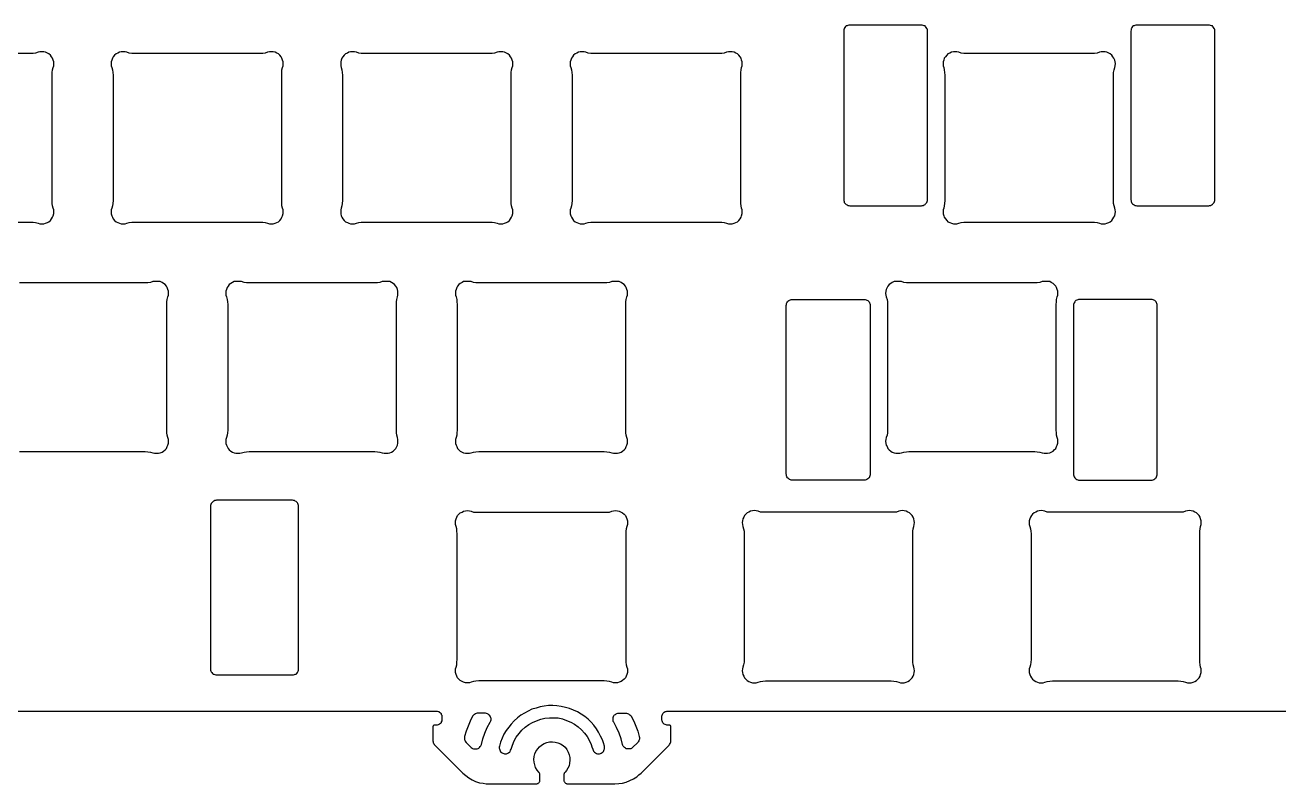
# Model space of a CAD drawing. Extents: x -525 to -176, y -2993 to -2861.
# Drawn here: x -343.2 to -239.1, y -2992.7 to -2929.7 of the extents above; entities that cross this region are included whole.
import ezdxf

# ---------------------------------------------------------------- set-up
doc = ezdxf.new("R2010")
doc.units = 0
doc.layers.get('0').update_dxf_attribs({"linetype": 'CONTINUOUS'})

msp = doc.modelspace()

# ---------------------------------------------------------------- linework, layer by layer
for points in [[(-268.270935, -2930.202148), (-268.270935, -2930.102051), (-268.296082, -2930.026855), (-268.296082, -2930.026855), (-268.320984, -2929.977051), (-268.371033, -2929.901855), (-268.371033, -2929.901855), (-268.421082, -2929.827148), (-268.47113, -2929.776855), (-268.47113, -2929.776855), (-268.546082, -2929.751953), (-268.621033, -2929.727051), (-268.621033, -2929.727051), (-268.695984, -2929.702148), (-268.770935, -2929.702148), (-274.72113, -2929.702148), (-274.72113, -2929.702148), (-274.796082, -2929.702148), (-274.871033, -2929.727051), (-274.871033, -2929.727051), (-274.945984, -2929.751953), (-275.020935, -2929.776855), (-275.020935, -2929.776855), (-275.070984, -2929.827148), (-275.121033, -2929.901855), (-275.121033, -2929.901855), (-275.171082, -2929.977051), (-275.195984, -2930.026855), (-275.195984, -2930.026855), (-275.22113, -2930.102051), (-275.22113, -2930.202148), (-275.22113, -2944.202148), (-275.22113, -2944.202148), (-275.22113, -2944.276855), (-275.195984, -2944.352051), (-275.195984, -2944.352051), (-275.171082, -2944.426758), (-275.121033, -2944.477051), (-275.121033, -2944.477051), (-275.070984, -2944.551758), (-275.020935, -2944.602051), (-275.020935, -2944.602051), (-274.945984, -2944.626953), (-274.871033, -2944.676758), (-274.871033, -2944.676758), (-274.796082, -2944.676758), (-274.72113, -2944.702148), (-268.770935, -2944.702148), (-268.770935, -2944.702148), (-268.695984, -2944.676758), (-268.621033, -2944.676758), (-268.621033, -2944.676758), (-268.546082, -2944.626953), (-268.47113, -2944.602051), (-268.47113, -2944.602051), (-268.421082, -2944.551758), (-268.371033, -2944.477051), (-268.371033, -2944.477051), (-268.320984, -2944.426758), (-268.296082, -2944.352051), (-268.296082, -2944.352051), (-268.270935, -2944.276855), (-268.270935, -2944.202148), (-268.270935, -2930.202148)], [(-244.421082, -2930.202148), (-244.421082, -2930.102051), (-244.445984, -2930.026855), (-244.445984, -2930.026855), (-244.47113, -2929.977051), (-244.520935, -2929.901855), (-244.520935, -2929.901855), (-244.570984, -2929.827148), (-244.621033, -2929.776855), (-244.621033, -2929.776855), (-244.695984, -2929.751953), (-244.770935, -2929.727051), (-244.770935, -2929.727051), (-244.84613, -2929.702148), (-244.921082, -2929.702148), (-250.895935, -2929.702148), (-250.895935, -2929.702148), (-250.97113, -2929.702148), (-251.046082, -2929.727051), (-251.046082, -2929.727051), (-251.121033, -2929.751953), (-251.171082, -2929.776855), (-251.171082, -2929.776855), (-251.246033, -2929.827148), (-251.296082, -2929.901855), (-251.296082, -2929.901855), (-251.34613, -2929.977051), (-251.371033, -2930.026855), (-251.371033, -2930.026855), (-251.371033, -2930.102051), (-251.395935, -2930.202148), (-251.395935, -2944.202148), (-251.395935, -2944.202148), (-251.371033, -2944.276855), (-251.371033, -2944.352051), (-251.371033, -2944.352051), (-251.34613, -2944.426758), (-251.296082, -2944.477051), (-251.296082, -2944.477051), (-251.246033, -2944.551758), (-251.171082, -2944.602051), (-251.171082, -2944.602051), (-251.121033, -2944.626953), (-251.046082, -2944.676758), (-251.046082, -2944.676758), (-250.97113, -2944.676758), (-250.895935, -2944.702148), (-244.921082, -2944.702148), (-244.921082, -2944.702148), (-244.84613, -2944.676758), (-244.770935, -2944.676758), (-244.770935, -2944.676758), (-244.695984, -2944.626953), (-244.621033, -2944.602051), (-244.621033, -2944.602051), (-244.570984, -2944.551758), (-244.520935, -2944.477051), (-244.520935, -2944.477051), (-244.47113, -2944.426758), (-244.445984, -2944.352051), (-244.445984, -2944.352051), (-244.421082, -2944.276855), (-244.421082, -2944.202148), (-244.421082, -2930.202148)], [(-353.145935, -2946.051758), (-342.72113, -2946.051758), (-342.72113, -2946.051758), (-342.496033, -2946.077148), (-342.296082, -2946.102051), (-342.09613, -2946.151855), (-342.09613, -2946.151855), (-341.945984, -2946.202148), (-341.796082, -2946.202148), (-341.796082, -2946.202148), (-341.621033, -2946.202148), (-341.47113, -2946.151855), (-341.47113, -2946.151855), (-341.320984, -2946.102051), (-341.195984, -2946.026855), (-341.195984, -2946.026855), (-341.070984, -2945.926758), (-340.97113, -2945.801758), (-340.97113, -2945.801758), (-340.895935, -2945.651855), (-340.84613, -2945.526855), (-340.84613, -2945.526855), (-340.796082, -2945.352051), (-340.796082, -2945.202148), (-340.796082, -2945.202148), (-340.796082, -2945.051758), (-340.84613, -2944.901855), (-340.84613, -2944.901855), (-340.895935, -2944.702148), (-340.921082, -2944.501953), (-340.921082, -2944.276855), (-340.921082, -2933.852051), (-340.921082, -2933.626953), (-340.895935, -2933.426758), (-340.84613, -2933.227051), (-340.84613, -2933.227051), (-340.796082, -2933.077148), (-340.796082, -2932.901855), (-340.796082, -2932.901855), (-340.796082, -2932.751953), (-340.84613, -2932.602051), (-340.84613, -2932.602051), (-340.895935, -2932.452148), (-340.97113, -2932.327148), (-340.97113, -2932.327148), (-341.070984, -2932.202148), (-341.195984, -2932.102051), (-341.195984, -2932.102051), (-341.320984, -2932.026855), (-341.47113, -2931.952148), (-341.47113, -2931.952148), (-341.621033, -2931.926758), (-341.796082, -2931.926758), (-341.796082, -2931.926758), (-341.945984, -2931.926758), (-342.09613, -2931.952148), (-342.09613, -2931.952148), (-342.296082, -2932.026855), (-342.496033, -2932.051758), (-342.72113, -2932.051758), (-353.145935, -2932.051758)], [(-335.871033, -2944.276855), (-335.895935, -2944.501953), (-335.921082, -2944.702148), (-335.97113, -2944.901855), (-335.97113, -2944.901855), (-336.020935, -2945.051758), (-336.020935, -2945.202148), (-336.020935, -2945.202148), (-336.020935, -2945.376953), (-335.97113, -2945.526855), (-335.97113, -2945.526855), (-335.921082, -2945.651855), (-335.84613, -2945.801758), (-335.84613, -2945.801758), (-335.746033, -2945.926758), (-335.621033, -2946.026855), (-335.621033, -2946.026855), (-335.47113, -2946.102051), (-335.34613, -2946.151855), (-335.34613, -2946.151855), (-335.195984, -2946.202148), (-335.020935, -2946.202148), (-335.020935, -2946.202148), (-334.871033, -2946.202148), (-334.72113, -2946.151855), (-334.520935, -2946.102051), (-334.320984, -2946.077148), (-334.09613, -2946.051758), (-323.671082, -2946.051758), (-323.671082, -2946.051758), (-323.445984, -2946.077148), (-323.246033, -2946.102051), (-323.046082, -2946.151855), (-323.046082, -2946.151855), (-322.895935, -2946.202148), (-322.746033, -2946.202148), (-322.746033, -2946.202148), (-322.570984, -2946.202148), (-322.421082, -2946.151855), (-322.421082, -2946.151855), (-322.270935, -2946.102051), (-322.145935, -2946.026855), (-322.145935, -2946.026855), (-322.020935, -2945.926758), (-321.921082, -2945.801758), (-321.921082, -2945.801758), (-321.84613, -2945.651855), (-321.796082, -2945.526855), (-321.796082, -2945.526855), (-321.746033, -2945.352051), (-321.746033, -2945.202148), (-321.746033, -2945.202148), (-321.746033, -2945.051758), (-321.796082, -2944.901855), (-321.796082, -2944.901855), (-321.84613, -2944.702148), (-321.871033, -2944.501953), (-321.871033, -2944.276855), (-321.871033, -2933.852051), (-321.871033, -2933.626953), (-321.84613, -2933.426758), (-321.796082, -2933.227051), (-321.796082, -2933.227051), (-321.746033, -2933.077148), (-321.746033, -2932.901855), (-321.746033, -2932.901855), (-321.746033, -2932.751953), (-321.796082, -2932.602051), (-321.796082, -2932.602051), (-321.84613, -2932.452148), (-321.921082, -2932.327148), (-321.921082, -2932.327148), (-322.020935, -2932.202148), (-322.145935, -2932.102051), (-322.145935, -2932.102051), (-322.270935, -2932.026855), (-322.421082, -2931.952148), (-322.421082, -2931.952148), (-322.570984, -2931.926758), (-322.746033, -2931.926758), (-322.746033, -2931.926758), (-322.895935, -2931.926758), (-323.046082, -2931.952148), (-323.046082, -2931.952148), (-323.246033, -2932.026855), (-323.445984, -2932.051758), (-323.671082, -2932.051758), (-334.09613, -2932.051758), (-334.320984, -2932.051758), (-334.520935, -2932.026855), (-334.72113, -2931.952148), (-334.72113, -2931.952148), (-334.871033, -2931.926758), (-335.020935, -2931.926758), (-335.020935, -2931.926758), (-335.195984, -2931.926758), (-335.34613, -2931.952148), (-335.34613, -2931.952148), (-335.47113, -2932.026855), (-335.621033, -2932.102051), (-335.621033, -2932.102051), (-335.746033, -2932.202148), (-335.84613, -2932.327148), (-335.84613, -2932.327148), (-335.921082, -2932.452148), (-335.97113, -2932.602051), (-335.97113, -2932.602051), (-336.020935, -2932.751953), (-336.020935, -2932.926758), (-336.020935, -2932.926758), (-336.020935, -2933.077148), (-335.97113, -2933.227051), (-335.97113, -2933.227051), (-335.921082, -2933.426758), (-335.895935, -2933.626953), (-335.871033, -2933.852051), (-335.871033, -2944.276855)], [(-316.820984, -2944.276855), (-316.84613, -2944.501953), (-316.871033, -2944.702148), (-316.921082, -2944.901855), (-316.921082, -2944.901855), (-316.97113, -2945.051758), (-316.97113, -2945.202148), (-316.97113, -2945.202148), (-316.97113, -2945.376953), (-316.921082, -2945.526855), (-316.921082, -2945.526855), (-316.871033, -2945.651855), (-316.796082, -2945.801758), (-316.796082, -2945.801758), (-316.695984, -2945.926758), (-316.570984, -2946.026855), (-316.570984, -2946.026855), (-316.421082, -2946.102051), (-316.296082, -2946.151855), (-316.296082, -2946.151855), (-316.145935, -2946.202148), (-315.97113, -2946.202148), (-315.97113, -2946.202148), (-315.820984, -2946.202148), (-315.671082, -2946.151855), (-315.47113, -2946.102051), (-315.270935, -2946.077148), (-315.046082, -2946.051758), (-304.621033, -2946.051758), (-304.621033, -2946.051758), (-304.395935, -2946.077148), (-304.195984, -2946.102051), (-303.996033, -2946.151855), (-303.996033, -2946.151855), (-303.84613, -2946.202148), (-303.695984, -2946.202148), (-303.695984, -2946.202148), (-303.520935, -2946.202148), (-303.371033, -2946.151855), (-303.371033, -2946.151855), (-303.22113, -2946.102051), (-303.09613, -2946.026855), (-303.09613, -2946.026855), (-302.97113, -2945.926758), (-302.871033, -2945.801758), (-302.871033, -2945.801758), (-302.796082, -2945.651855), (-302.746033, -2945.526855), (-302.746033, -2945.526855), (-302.695984, -2945.352051), (-302.695984, -2945.202148), (-302.695984, -2945.202148), (-302.695984, -2945.051758), (-302.746033, -2944.901855), (-302.746033, -2944.901855), (-302.796082, -2944.702148), (-302.820984, -2944.501953), (-302.820984, -2944.276855), (-302.820984, -2933.852051), (-302.820984, -2933.626953), (-302.796082, -2933.426758), (-302.746033, -2933.227051), (-302.746033, -2933.227051), (-302.695984, -2933.077148), (-302.695984, -2932.901855), (-302.695984, -2932.901855), (-302.695984, -2932.751953), (-302.746033, -2932.602051), (-302.746033, -2932.602051), (-302.796082, -2932.452148), (-302.871033, -2932.327148), (-302.871033, -2932.327148), (-302.97113, -2932.202148), (-303.09613, -2932.102051), (-303.09613, -2932.102051), (-303.22113, -2932.026855), (-303.371033, -2931.952148), (-303.371033, -2931.952148), (-303.520935, -2931.926758), (-303.695984, -2931.926758), (-303.695984, -2931.926758), (-303.84613, -2931.926758), (-303.996033, -2931.952148), (-303.996033, -2931.952148), (-304.195984, -2932.026855), (-304.395935, -2932.051758), (-304.621033, -2932.051758), (-315.046082, -2932.051758), (-315.270935, -2932.051758), (-315.47113, -2932.026855), (-315.671082, -2931.952148), (-315.671082, -2931.952148), (-315.820984, -2931.926758), (-315.97113, -2931.926758), (-315.97113, -2931.926758), (-316.145935, -2931.926758), (-316.296082, -2931.952148), (-316.296082, -2931.952148), (-316.421082, -2932.026855), (-316.570984, -2932.102051), (-316.570984, -2932.102051), (-316.695984, -2932.202148), (-316.796082, -2932.327148), (-316.796082, -2932.327148), (-316.871033, -2932.452148), (-316.921082, -2932.602051), (-316.921082, -2932.602051), (-316.97113, -2932.751953), (-316.97113, -2932.926758), (-316.97113, -2932.926758), (-316.97113, -2933.077148), (-316.921082, -2933.227051), (-316.921082, -2933.227051), (-316.871033, -2933.426758), (-316.84613, -2933.626953), (-316.820984, -2933.852051), (-316.820984, -2944.276855)], [(-297.770935, -2944.276855), (-297.796082, -2944.501953), (-297.820984, -2944.702148), (-297.871033, -2944.901855), (-297.871033, -2944.901855), (-297.921082, -2945.051758), (-297.921082, -2945.202148), (-297.921082, -2945.202148), (-297.921082, -2945.376953), (-297.871033, -2945.526855), (-297.871033, -2945.526855), (-297.820984, -2945.651855), (-297.746033, -2945.801758), (-297.746033, -2945.801758), (-297.645935, -2945.926758), (-297.520935, -2946.026855), (-297.520935, -2946.026855), (-297.371033, -2946.102051), (-297.246033, -2946.151855), (-297.246033, -2946.151855), (-297.09613, -2946.202148), (-296.921082, -2946.202148), (-296.921082, -2946.202148), (-296.770935, -2946.202148), (-296.621033, -2946.151855), (-296.421082, -2946.102051), (-296.22113, -2946.077148), (-295.996033, -2946.051758), (-285.570984, -2946.051758), (-285.570984, -2946.051758), (-285.34613, -2946.077148), (-285.145935, -2946.102051), (-284.945984, -2946.151855), (-284.945984, -2946.151855), (-284.796082, -2946.202148), (-284.645935, -2946.202148), (-284.645935, -2946.202148), (-284.47113, -2946.202148), (-284.320984, -2946.151855), (-284.320984, -2946.151855), (-284.171082, -2946.102051), (-284.046082, -2946.026855), (-284.046082, -2946.026855), (-283.921082, -2945.926758), (-283.820984, -2945.801758), (-283.820984, -2945.801758), (-283.746033, -2945.651855), (-283.695984, -2945.526855), (-283.695984, -2945.526855), (-283.645935, -2945.352051), (-283.645935, -2945.202148), (-283.645935, -2945.202148), (-283.645935, -2945.051758), (-283.695984, -2944.901855), (-283.695984, -2944.901855), (-283.746033, -2944.702148), (-283.770935, -2944.501953), (-283.770935, -2944.276855), (-283.770935, -2933.852051), (-283.770935, -2933.626953), (-283.746033, -2933.426758), (-283.695984, -2933.227051), (-283.695984, -2933.227051), (-283.645935, -2933.077148), (-283.645935, -2932.901855), (-283.645935, -2932.901855), (-283.645935, -2932.751953), (-283.695984, -2932.602051), (-283.695984, -2932.602051), (-283.746033, -2932.452148), (-283.820984, -2932.327148), (-283.820984, -2932.327148), (-283.921082, -2932.202148), (-284.046082, -2932.102051), (-284.046082, -2932.102051), (-284.171082, -2932.026855), (-284.320984, -2931.952148), (-284.320984, -2931.952148), (-284.47113, -2931.926758), (-284.645935, -2931.926758), (-284.645935, -2931.926758), (-284.796082, -2931.926758), (-284.945984, -2931.952148), (-284.945984, -2931.952148), (-285.145935, -2932.026855), (-285.34613, -2932.051758), (-285.570984, -2932.051758), (-295.996033, -2932.051758), (-296.22113, -2932.051758), (-296.421082, -2932.026855), (-296.621033, -2931.952148), (-296.621033, -2931.952148), (-296.770935, -2931.926758), (-296.921082, -2931.926758), (-296.921082, -2931.926758), (-297.09613, -2931.926758), (-297.246033, -2931.952148), (-297.246033, -2931.952148), (-297.371033, -2932.026855), (-297.520935, -2932.102051), (-297.520935, -2932.102051), (-297.645935, -2932.202148), (-297.746033, -2932.327148), (-297.746033, -2932.327148), (-297.820984, -2932.452148), (-297.871033, -2932.602051), (-297.871033, -2932.602051), (-297.921082, -2932.751953), (-297.921082, -2932.926758), (-297.921082, -2932.926758), (-297.921082, -2933.077148), (-297.871033, -2933.227051), (-297.871033, -2933.227051), (-297.820984, -2933.426758), (-297.796082, -2933.626953), (-297.770935, -2933.852051), (-297.770935, -2944.276855)], [(-266.921082, -2944.901855), (-266.97113, -2945.051758), (-266.97113, -2945.202148), (-266.97113, -2945.202148), (-266.97113, -2945.376953), (-266.921082, -2945.526855), (-266.921082, -2945.526855), (-266.871033, -2945.651855), (-266.770935, -2945.801758), (-266.770935, -2945.801758), (-266.671082, -2945.926758), (-266.570984, -2946.026855), (-266.570984, -2946.026855), (-266.421082, -2946.102051), (-266.270935, -2946.151855), (-266.270935, -2946.151855), (-266.121033, -2946.202148), (-265.97113, -2946.202148), (-265.97113, -2946.202148), (-265.820984, -2946.202148), (-265.671082, -2946.151855), (-265.671082, -2946.151855), (-265.47113, -2946.102051), (-265.246033, -2946.077148), (-265.046082, -2946.051758), (-254.59613, -2946.051758), (-254.395935, -2946.077148), (-254.195984, -2946.102051), (-253.996033, -2946.151855), (-253.996033, -2946.151855), (-253.84613, -2946.202148), (-253.671082, -2946.202148), (-253.671082, -2946.202148), (-253.520935, -2946.202148), (-253.371033, -2946.151855), (-253.371033, -2946.151855), (-253.22113, -2946.102051), (-253.09613, -2946.026855), (-253.09613, -2946.026855), (-252.97113, -2945.926758), (-252.871033, -2945.801758), (-252.871033, -2945.801758), (-252.796082, -2945.651855), (-252.72113, -2945.526855), (-252.72113, -2945.526855), (-252.695984, -2945.352051), (-252.671082, -2945.202148), (-252.671082, -2945.202148), (-252.695984, -2945.051758), (-252.72113, -2944.901855), (-252.72113, -2944.901855), (-252.770935, -2944.702148), (-252.820984, -2944.501953), (-252.820984, -2944.276855), (-252.820984, -2933.852051), (-252.820984, -2933.626953), (-252.770935, -2933.426758), (-252.72113, -2933.227051), (-252.72113, -2933.227051), (-252.695984, -2933.077148), (-252.671082, -2932.901855), (-252.671082, -2932.901855), (-252.695984, -2932.751953), (-252.72113, -2932.602051), (-252.72113, -2932.602051), (-252.796082, -2932.452148), (-252.871033, -2932.327148), (-252.871033, -2932.327148), (-252.97113, -2932.202148), (-253.09613, -2932.102051), (-253.09613, -2932.102051), (-253.22113, -2932.026855), (-253.371033, -2931.952148), (-253.371033, -2931.952148), (-253.520935, -2931.926758), (-253.671082, -2931.926758), (-253.671082, -2931.926758), (-253.84613, -2931.926758), (-253.996033, -2931.952148), (-253.996033, -2931.952148), (-254.195984, -2932.026855), (-254.395935, -2932.051758), (-254.59613, -2932.051758), (-254.59613, -2932.051758), (-265.046082, -2932.051758), (-265.246033, -2932.051758), (-265.47113, -2932.026855), (-265.671082, -2931.952148), (-265.671082, -2931.952148), (-265.820984, -2931.926758), (-265.97113, -2931.926758), (-265.97113, -2931.926758), (-266.121033, -2931.926758), (-266.270935, -2931.952148), (-266.270935, -2931.952148), (-266.421082, -2932.026855), (-266.570984, -2932.102051), (-266.570984, -2932.102051), (-266.671082, -2932.202148), (-266.770935, -2932.327148), (-266.770935, -2932.327148), (-266.871033, -2932.452148), (-266.921082, -2932.602051), (-266.921082, -2932.602051), (-266.97113, -2932.751953), (-266.97113, -2932.926758), (-266.97113, -2932.926758), (-266.97113, -2933.077148), (-266.921082, -2933.227051), (-266.921082, -2933.227051), (-266.871033, -2933.426758), (-266.84613, -2933.626953), (-266.820984, -2933.852051), (-266.820984, -2944.276855), (-266.84613, -2944.501953), (-266.871033, -2944.702148), (-266.921082, -2944.901855)], [(-343.621033, -2965.102051), (-333.195984, -2965.102051), (-332.97113, -2965.126953), (-332.770935, -2965.151855), (-332.570984, -2965.202148), (-332.570984, -2965.202148), (-332.421082, -2965.251953), (-332.270935, -2965.251953), (-332.270935, -2965.251953), (-332.09613, -2965.251953), (-331.945984, -2965.202148), (-331.945984, -2965.202148), (-331.796082, -2965.151855), (-331.671082, -2965.077148), (-331.671082, -2965.077148), (-331.546082, -2964.977051), (-331.445984, -2964.852051), (-331.445984, -2964.852051), (-331.371033, -2964.702148), (-331.320984, -2964.577148), (-331.320984, -2964.577148), (-331.270935, -2964.401855), (-331.270935, -2964.251953), (-331.270935, -2964.251953), (-331.270935, -2964.102051), (-331.320984, -2963.952148), (-331.320984, -2963.952148), (-331.371033, -2963.751953), (-331.395935, -2963.551758), (-331.395935, -2963.327148), (-331.395935, -2952.901855), (-331.395935, -2952.676758), (-331.371033, -2952.477051), (-331.320984, -2952.276855), (-331.320984, -2952.276855), (-331.270935, -2952.126953), (-331.270935, -2951.952148), (-331.270935, -2951.952148), (-331.270935, -2951.801758), (-331.320984, -2951.651855), (-331.320984, -2951.651855), (-331.371033, -2951.501953), (-331.445984, -2951.376953), (-331.445984, -2951.376953), (-331.546082, -2951.251953), (-331.671082, -2951.151855), (-331.671082, -2951.151855), (-331.796082, -2951.077148), (-331.945984, -2951.001953), (-331.945984, -2951.001953), (-332.09613, -2950.977051), (-332.270935, -2950.977051), (-332.270935, -2950.977051), (-332.421082, -2950.977051), (-332.570984, -2951.001953), (-332.570984, -2951.001953), (-332.770935, -2951.077148), (-332.97113, -2951.102051), (-333.195984, -2951.102051), (-343.621033, -2951.102051)], [(-326.34613, -2963.327148), (-326.371033, -2963.551758), (-326.395935, -2963.751953), (-326.445984, -2963.952148), (-326.496033, -2964.102051), (-326.496033, -2964.251953), (-326.496033, -2964.251953), (-326.496033, -2964.426758), (-326.445984, -2964.577148), (-326.445984, -2964.577148), (-326.395935, -2964.702148), (-326.320984, -2964.852051), (-326.320984, -2964.852051), (-326.22113, -2964.977051), (-326.09613, -2965.077148), (-326.09613, -2965.077148), (-325.945984, -2965.151855), (-325.820984, -2965.202148), (-325.820984, -2965.202148), (-325.671082, -2965.251953), (-325.496033, -2965.251953), (-325.496033, -2965.251953), (-325.34613, -2965.251953), (-325.195984, -2965.202148), (-325.195984, -2965.202148), (-324.996033, -2965.151855), (-324.796082, -2965.126953), (-324.570984, -2965.102051), (-314.145935, -2965.102051), (-314.145935, -2965.102051), (-313.921082, -2965.126953), (-313.72113, -2965.151855), (-313.520935, -2965.202148), (-313.520935, -2965.202148), (-313.371033, -2965.251953), (-313.22113, -2965.251953), (-313.22113, -2965.251953), (-313.046082, -2965.251953), (-312.895935, -2965.202148), (-312.895935, -2965.202148), (-312.746033, -2965.151855), (-312.621033, -2965.077148), (-312.621033, -2965.077148), (-312.496033, -2964.977051), (-312.395935, -2964.852051), (-312.395935, -2964.852051), (-312.320984, -2964.702148), (-312.270935, -2964.577148), (-312.270935, -2964.577148), (-312.22113, -2964.401855), (-312.22113, -2964.251953), (-312.22113, -2964.251953), (-312.22113, -2964.102051), (-312.270935, -2963.952148), (-312.270935, -2963.952148), (-312.320984, -2963.751953), (-312.34613, -2963.551758), (-312.34613, -2963.327148), (-312.34613, -2952.901855), (-312.34613, -2952.676758), (-312.320984, -2952.477051), (-312.270935, -2952.276855), (-312.270935, -2952.276855), (-312.22113, -2952.126953), (-312.22113, -2951.952148), (-312.22113, -2951.952148), (-312.22113, -2951.801758), (-312.270935, -2951.651855), (-312.270935, -2951.651855), (-312.320984, -2951.501953), (-312.395935, -2951.376953), (-312.395935, -2951.376953), (-312.496033, -2951.251953), (-312.621033, -2951.151855), (-312.621033, -2951.151855), (-312.746033, -2951.077148), (-312.895935, -2951.001953), (-312.895935, -2951.001953), (-313.046082, -2950.977051), (-313.22113, -2950.977051), (-313.22113, -2950.977051), (-313.371033, -2950.977051), (-313.520935, -2951.001953), (-313.520935, -2951.001953), (-313.72113, -2951.077148), (-313.921082, -2951.102051), (-314.145935, -2951.102051), (-324.570984, -2951.102051), (-324.796082, -2951.102051), (-324.996033, -2951.077148), (-325.195984, -2951.001953), (-325.195984, -2951.001953), (-325.34613, -2950.977051), (-325.496033, -2950.977051), (-325.496033, -2950.977051), (-325.671082, -2950.977051), (-325.820984, -2951.001953), (-325.820984, -2951.001953), (-325.945984, -2951.077148), (-326.09613, -2951.151855), (-326.09613, -2951.151855), (-326.22113, -2951.251953), (-326.320984, -2951.376953), (-326.320984, -2951.376953), (-326.395935, -2951.501953), (-326.445984, -2951.651855), (-326.445984, -2951.651855), (-326.496033, -2951.801758), (-326.496033, -2951.977051), (-326.496033, -2951.977051), (-326.496033, -2952.126953), (-326.445984, -2952.276855), (-326.445984, -2952.276855), (-326.395935, -2952.477051), (-326.371033, -2952.676758), (-326.34613, -2952.901855), (-326.34613, -2963.327148)], [(-307.296082, -2963.327148), (-307.320984, -2963.551758), (-307.34613, -2963.751953), (-307.395935, -2963.952148), (-307.445984, -2964.102051), (-307.445984, -2964.251953), (-307.445984, -2964.251953), (-307.445984, -2964.426758), (-307.395935, -2964.577148), (-307.395935, -2964.577148), (-307.34613, -2964.702148), (-307.270935, -2964.852051), (-307.270935, -2964.852051), (-307.171082, -2964.977051), (-307.046082, -2965.077148), (-307.046082, -2965.077148), (-306.895935, -2965.151855), (-306.770935, -2965.202148), (-306.770935, -2965.202148), (-306.621033, -2965.251953), (-306.445984, -2965.251953), (-306.445984, -2965.251953), (-306.296082, -2965.251953), (-306.145935, -2965.202148), (-306.145935, -2965.202148), (-305.945984, -2965.151855), (-305.746033, -2965.126953), (-305.520935, -2965.102051), (-295.09613, -2965.102051), (-295.09613, -2965.102051), (-294.871033, -2965.126953), (-294.671082, -2965.151855), (-294.47113, -2965.202148), (-294.47113, -2965.202148), (-294.320984, -2965.251953), (-294.171082, -2965.251953), (-294.171082, -2965.251953), (-293.996033, -2965.251953), (-293.84613, -2965.202148), (-293.84613, -2965.202148), (-293.695984, -2965.151855), (-293.570984, -2965.077148), (-293.570984, -2965.077148), (-293.445984, -2964.977051), (-293.34613, -2964.852051), (-293.34613, -2964.852051), (-293.270935, -2964.702148), (-293.22113, -2964.577148), (-293.22113, -2964.577148), (-293.171082, -2964.401855), (-293.171082, -2964.251953), (-293.171082, -2964.251953), (-293.171082, -2964.102051), (-293.22113, -2963.952148), (-293.22113, -2963.952148), (-293.270935, -2963.751953), (-293.296082, -2963.551758), (-293.296082, -2963.327148), (-293.296082, -2952.901855), (-293.296082, -2952.676758), (-293.270935, -2952.477051), (-293.22113, -2952.276855), (-293.22113, -2952.276855), (-293.171082, -2952.126953), (-293.171082, -2951.952148), (-293.171082, -2951.952148), (-293.171082, -2951.801758), (-293.22113, -2951.651855), (-293.22113, -2951.651855), (-293.270935, -2951.501953), (-293.34613, -2951.376953), (-293.34613, -2951.376953), (-293.445984, -2951.251953), (-293.570984, -2951.151855), (-293.570984, -2951.151855), (-293.695984, -2951.077148), (-293.84613, -2951.001953), (-293.84613, -2951.001953), (-293.996033, -2950.977051), (-294.171082, -2950.977051), (-294.171082, -2950.977051), (-294.320984, -2950.977051), (-294.47113, -2951.001953), (-294.47113, -2951.001953), (-294.671082, -2951.077148), (-294.871033, -2951.102051), (-295.09613, -2951.102051), (-305.520935, -2951.102051), (-305.746033, -2951.102051), (-305.945984, -2951.077148), (-306.145935, -2951.001953), (-306.145935, -2951.001953), (-306.296082, -2950.977051), (-306.445984, -2950.977051), (-306.445984, -2950.977051), (-306.621033, -2950.977051), (-306.770935, -2951.001953), (-306.770935, -2951.001953), (-306.895935, -2951.077148), (-307.046082, -2951.151855), (-307.046082, -2951.151855), (-307.171082, -2951.251953), (-307.270935, -2951.376953), (-307.270935, -2951.376953), (-307.34613, -2951.501953), (-307.395935, -2951.651855), (-307.395935, -2951.651855), (-307.445984, -2951.801758), (-307.445984, -2951.977051), (-307.445984, -2951.977051), (-307.445984, -2952.126953), (-307.395935, -2952.276855), (-307.395935, -2952.276855), (-307.34613, -2952.477051), (-307.320984, -2952.676758), (-307.296082, -2952.901855), (-307.296082, -2963.327148)], [(-271.695984, -2963.952148), (-271.72113, -2964.102051), (-271.746033, -2964.251953), (-271.746033, -2964.251953), (-271.72113, -2964.426758), (-271.695984, -2964.577148), (-271.695984, -2964.577148), (-271.621033, -2964.702148), (-271.546082, -2964.852051), (-271.546082, -2964.852051), (-271.445984, -2964.977051), (-271.320984, -2965.077148), (-271.320984, -2965.077148), (-271.195984, -2965.151855), (-271.046082, -2965.202148), (-271.046082, -2965.202148), (-270.895935, -2965.251953), (-270.746033, -2965.251953), (-270.746033, -2965.251953), (-270.570984, -2965.251953), (-270.421082, -2965.202148), (-270.421082, -2965.202148), (-270.22113, -2965.151855), (-270.020935, -2965.126953), (-269.820984, -2965.102051), (-259.371033, -2965.102051), (-259.171082, -2965.126953), (-258.945984, -2965.151855), (-258.746033, -2965.202148), (-258.746033, -2965.202148), (-258.59613, -2965.251953), (-258.445984, -2965.251953), (-258.445984, -2965.251953), (-258.296082, -2965.251953), (-258.121033, -2965.202148), (-258.121033, -2965.202148), (-257.996033, -2965.151855), (-257.84613, -2965.077148), (-257.84613, -2965.077148), (-257.746033, -2964.977051), (-257.621033, -2964.852051), (-257.621033, -2964.852051), (-257.546082, -2964.702148), (-257.496033, -2964.577148), (-257.496033, -2964.577148), (-257.445984, -2964.401855), (-257.445984, -2964.251953), (-257.445984, -2964.251953), (-257.445984, -2964.102051), (-257.496033, -2963.952148), (-257.496033, -2963.952148), (-257.546082, -2963.751953), (-257.570984, -2963.551758), (-257.59613, -2963.327148), (-257.59613, -2952.901855), (-257.570984, -2952.676758), (-257.546082, -2952.477051), (-257.496033, -2952.276855), (-257.496033, -2952.276855), (-257.445984, -2952.126953), (-257.445984, -2951.952148), (-257.445984, -2951.952148), (-257.445984, -2951.801758), (-257.496033, -2951.651855), (-257.496033, -2951.651855), (-257.546082, -2951.501953), (-257.621033, -2951.376953), (-257.621033, -2951.376953), (-257.746033, -2951.251953), (-257.84613, -2951.151855), (-257.84613, -2951.151855), (-257.996033, -2951.077148), (-258.121033, -2951.001953), (-258.121033, -2951.001953), (-258.296082, -2950.977051), (-258.445984, -2950.977051), (-258.445984, -2950.977051), (-258.59613, -2950.977051), (-258.746033, -2951.001953), (-258.746033, -2951.001953), (-258.945984, -2951.077148), (-259.171082, -2951.102051), (-259.371033, -2951.102051), (-269.820984, -2951.102051), (-270.020935, -2951.102051), (-270.22113, -2951.077148), (-270.421082, -2951.001953), (-270.421082, -2951.001953), (-270.570984, -2950.977051), (-270.746033, -2950.977051), (-270.746033, -2950.977051), (-270.895935, -2950.977051), (-271.046082, -2951.001953), (-271.046082, -2951.001953), (-271.195984, -2951.077148), (-271.320984, -2951.151855), (-271.320984, -2951.151855), (-271.445984, -2951.251953), (-271.546082, -2951.376953), (-271.546082, -2951.376953), (-271.621033, -2951.501953), (-271.695984, -2951.651855), (-271.695984, -2951.651855), (-271.72113, -2951.801758), (-271.746033, -2951.977051), (-271.746033, -2951.977051), (-271.72113, -2952.126953), (-271.695984, -2952.276855), (-271.695984, -2952.276855), (-271.621033, -2952.477051), (-271.59613, -2952.676758), (-271.59613, -2952.901855), (-271.59613, -2963.327148), (-271.59613, -2963.551758), (-271.621033, -2963.751953), (-271.695984, -2963.952148)], [(-273.020935, -2952.977051), (-273.020935, -2966.977051), (-273.020935, -2966.977051), (-273.020935, -2967.051758), (-273.046082, -2967.126953), (-273.046082, -2967.126953), (-273.070984, -2967.202148), (-273.121033, -2967.276855), (-273.121033, -2967.276855), (-273.171082, -2967.327148), (-273.22113, -2967.376953), (-273.22113, -2967.376953), (-273.296082, -2967.426758), (-273.371033, -2967.452148), (-273.371033, -2967.452148), (-273.445984, -2967.477051), (-273.520935, -2967.477051), (-279.496033, -2967.477051), (-279.496033, -2967.477051), (-279.570984, -2967.477051), (-279.645935, -2967.452148), (-279.645935, -2967.452148), (-279.72113, -2967.426758), (-279.770935, -2967.376953), (-279.770935, -2967.376953), (-279.84613, -2967.327148), (-279.895935, -2967.276855), (-279.895935, -2967.276855), (-279.945984, -2967.202148), (-279.97113, -2967.126953), (-279.97113, -2967.126953), (-279.97113, -2967.051758), (-279.996033, -2966.977051), (-279.996033, -2952.977051), (-279.996033, -2952.977051), (-279.97113, -2952.901855), (-279.97113, -2952.827148), (-279.97113, -2952.827148), (-279.945984, -2952.751953), (-279.895935, -2952.676758), (-279.895935, -2952.676758), (-279.84613, -2952.626953), (-279.770935, -2952.577148), (-279.770935, -2952.577148), (-279.72113, -2952.526855), (-279.645935, -2952.501953), (-279.645935, -2952.501953), (-279.570984, -2952.477051), (-279.496033, -2952.477051), (-273.520935, -2952.477051), (-273.520935, -2952.477051), (-273.445984, -2952.477051), (-273.371033, -2952.501953), (-273.371033, -2952.501953), (-273.296082, -2952.526855), (-273.22113, -2952.577148), (-273.22113, -2952.577148), (-273.171082, -2952.626953), (-273.121033, -2952.676758), (-273.121033, -2952.676758), (-273.070984, -2952.751953), (-273.046082, -2952.827148), (-273.046082, -2952.827148), (-273.020935, -2952.901855), (-273.020935, -2952.977051)], [(-256.145935, -2966.977051), (-256.145935, -2967.051758), (-256.121033, -2967.126953), (-256.121033, -2967.126953), (-256.09613, -2967.202148), (-256.046082, -2967.276855), (-256.046082, -2967.276855), (-255.996033, -2967.327148), (-255.945984, -2967.376953), (-255.945984, -2967.376953), (-255.871033, -2967.426758), (-255.796082, -2967.452148), (-255.796082, -2967.452148), (-255.72113, -2967.477051), (-255.645935, -2967.477051), (-249.695984, -2967.477051), (-249.695984, -2967.477051), (-249.621033, -2967.477051), (-249.546082, -2967.452148), (-249.546082, -2967.452148), (-249.47113, -2967.426758), (-249.395935, -2967.376953), (-249.395935, -2967.376953), (-249.34613, -2967.327148), (-249.296082, -2967.276855), (-249.296082, -2967.276855), (-249.246033, -2967.202148), (-249.22113, -2967.126953), (-249.22113, -2967.126953), (-249.195984, -2967.051758), (-249.195984, -2966.977051), (-249.195984, -2952.977051), (-249.195984, -2952.977051), (-249.195984, -2952.901855), (-249.22113, -2952.827148), (-249.22113, -2952.827148), (-249.246033, -2952.751953), (-249.296082, -2952.676758), (-249.296082, -2952.676758), (-249.34613, -2952.626953), (-249.395935, -2952.577148), (-249.395935, -2952.577148), (-249.47113, -2952.526855), (-249.546082, -2952.501953), (-249.546082, -2952.501953), (-249.621033, -2952.477051), (-249.695984, -2952.477051), (-255.645935, -2952.477051), (-255.645935, -2952.477051), (-255.72113, -2952.477051), (-255.796082, -2952.501953), (-255.796082, -2952.501953), (-255.871033, -2952.526855), (-255.945984, -2952.577148), (-255.945984, -2952.577148), (-255.996033, -2952.626953), (-256.046082, -2952.676758), (-256.046082, -2952.676758), (-256.09613, -2952.751953), (-256.121033, -2952.827148), (-256.121033, -2952.827148), (-256.145935, -2952.901855), (-256.145935, -2952.977051), (-256.145935, -2966.977051)], [(-320.47113, -2969.651855), (-320.47113, -2969.577148), (-320.496033, -2969.501953), (-320.496033, -2969.501953), (-320.520935, -2969.426758), (-320.570984, -2969.376953), (-320.570984, -2969.376953), (-320.621033, -2969.301758), (-320.671082, -2969.251953), (-320.671082, -2969.251953), (-320.746033, -2969.227051), (-320.820984, -2969.176758), (-320.820984, -2969.176758), (-320.895935, -2969.176758), (-320.97113, -2969.151855), (-327.270935, -2969.151855), (-327.270935, -2969.151855), (-327.34613, -2969.176758), (-327.421082, -2969.176758), (-327.421082, -2969.176758), (-327.496033, -2969.227051), (-327.570984, -2969.251953), (-327.570984, -2969.251953), (-327.621033, -2969.301758), (-327.671082, -2969.376953), (-327.671082, -2969.376953), (-327.72113, -2969.426758), (-327.746033, -2969.501953), (-327.746033, -2969.501953), (-327.770935, -2969.577148), (-327.770935, -2969.651855), (-327.770935, -2983.151855), (-327.770935, -2983.151855), (-327.770935, -2983.251953), (-327.746033, -2983.327148), (-327.746033, -2983.327148), (-327.72113, -2983.401855), (-327.671082, -2983.452148), (-327.671082, -2983.452148), (-327.621033, -2983.526855), (-327.570984, -2983.577148), (-327.570984, -2983.577148), (-327.496033, -2983.602051), (-327.421082, -2983.626953), (-327.421082, -2983.626953), (-327.34613, -2983.651855), (-327.270935, -2983.651855), (-320.97113, -2983.651855), (-320.97113, -2983.651855), (-320.895935, -2983.651855), (-320.820984, -2983.626953), (-320.820984, -2983.626953), (-320.746033, -2983.602051), (-320.671082, -2983.577148), (-320.671082, -2983.577148), (-320.621033, -2983.526855), (-320.570984, -2983.452148), (-320.570984, -2983.452148), (-320.520935, -2983.401855), (-320.496033, -2983.327148), (-320.496033, -2983.327148), (-320.47113, -2983.251953), (-320.47113, -2983.151855), (-320.47113, -2969.651855)], [(-307.395935, -2983.001953), (-307.34613, -2982.801758), (-307.320984, -2982.602051), (-307.296082, -2982.376953), (-307.296082, -2971.952148), (-307.320984, -2971.727051), (-307.34613, -2971.526855), (-307.395935, -2971.327148), (-307.395935, -2971.327148), (-307.445984, -2971.176758), (-307.445984, -2971.001953), (-307.445984, -2971.001953), (-307.445984, -2970.852051), (-307.395935, -2970.702148), (-307.395935, -2970.702148), (-307.34613, -2970.551758), (-307.270935, -2970.426758), (-307.270935, -2970.426758), (-307.171082, -2970.301758), (-307.046082, -2970.202148), (-307.046082, -2970.202148), (-306.895935, -2970.126953), (-306.770935, -2970.051758), (-306.770935, -2970.051758), (-306.621033, -2970.026855), (-306.445984, -2970.001953), (-306.445984, -2970.001953), (-306.296082, -2970.026855), (-306.145935, -2970.051758), (-306.145935, -2970.051758), (-305.945984, -2970.126953), (-305.746033, -2970.151855), (-305.520935, -2970.151855), (-295.09613, -2970.151855), (-294.871033, -2970.151855), (-294.671082, -2970.126953), (-294.47113, -2970.051758), (-294.47113, -2970.051758), (-294.320984, -2970.026855), (-294.171082, -2970.001953), (-294.171082, -2970.001953), (-293.996033, -2970.026855), (-293.84613, -2970.051758), (-293.84613, -2970.051758), (-293.695984, -2970.126953), (-293.570984, -2970.202148), (-293.570984, -2970.202148), (-293.445984, -2970.301758), (-293.34613, -2970.426758), (-293.34613, -2970.426758), (-293.270935, -2970.551758), (-293.22113, -2970.702148), (-293.22113, -2970.702148), (-293.171082, -2970.852051), (-293.171082, -2971.001953), (-293.171082, -2971.001953), (-293.171082, -2971.176758), (-293.22113, -2971.327148), (-293.22113, -2971.327148), (-293.270935, -2971.526855), (-293.296082, -2971.727051), (-293.296082, -2971.952148), (-293.296082, -2982.376953), (-293.296082, -2982.376953), (-293.296082, -2982.602051), (-293.270935, -2982.801758), (-293.22113, -2983.001953), (-293.171082, -2983.151855), (-293.171082, -2983.301758), (-293.171082, -2983.301758), (-293.171082, -2983.452148), (-293.22113, -2983.626953), (-293.22113, -2983.626953), (-293.270935, -2983.751953), (-293.34613, -2983.901855), (-293.34613, -2983.901855), (-293.445984, -2984.001953), (-293.570984, -2984.126953), (-293.570984, -2984.126953), (-293.695984, -2984.202148), (-293.84613, -2984.251953), (-293.84613, -2984.251953), (-293.996033, -2984.301758), (-294.171082, -2984.301758), (-294.171082, -2984.301758), (-294.320984, -2984.301758), (-294.47113, -2984.251953), (-294.47113, -2984.251953), (-294.671082, -2984.202148), (-294.871033, -2984.176758), (-295.09613, -2984.151855), (-295.09613, -2984.151855), (-305.520935, -2984.151855), (-305.746033, -2984.176758), (-305.945984, -2984.202148), (-306.145935, -2984.251953), (-306.145935, -2984.251953), (-306.296082, -2984.301758), (-306.445984, -2984.301758), (-306.445984, -2984.301758), (-306.621033, -2984.301758), (-306.770935, -2984.251953), (-306.770935, -2984.251953), (-306.895935, -2984.202148), (-307.046082, -2984.126953), (-307.046082, -2984.126953), (-307.171082, -2984.001953), (-307.270935, -2983.901855), (-307.270935, -2983.901855), (-307.34613, -2983.751953), (-307.395935, -2983.626953), (-307.395935, -2983.626953), (-307.445984, -2983.452148), (-307.445984, -2983.301758), (-307.445984, -2983.301758), (-307.445984, -2983.151855), (-307.395935, -2983.001953)], [(-283.496033, -2982.376953), (-283.496033, -2982.602051), (-283.546082, -2982.801758), (-283.59613, -2983.001953), (-283.621033, -2983.151855), (-283.645935, -2983.301758), (-283.645935, -2983.301758), (-283.621033, -2983.452148), (-283.59613, -2983.626953), (-283.59613, -2983.626953), (-283.520935, -2983.751953), (-283.445984, -2983.901855), (-283.445984, -2983.901855), (-283.34613, -2984.001953), (-283.22113, -2984.126953), (-283.22113, -2984.126953), (-283.09613, -2984.202148), (-282.945984, -2984.251953), (-282.945984, -2984.251953), (-282.796082, -2984.301758), (-282.645935, -2984.301758), (-282.645935, -2984.301758), (-282.496033, -2984.301758), (-282.320984, -2984.251953), (-282.320984, -2984.251953), (-282.121033, -2984.202148), (-281.921082, -2984.176758), (-281.72113, -2984.151855), (-271.270935, -2984.151855), (-271.270935, -2984.151855), (-271.070984, -2984.176758), (-270.84613, -2984.202148), (-270.645935, -2984.251953), (-270.645935, -2984.251953), (-270.496033, -2984.301758), (-270.34613, -2984.301758), (-270.34613, -2984.301758), (-270.195984, -2984.301758), (-270.046082, -2984.251953), (-270.046082, -2984.251953), (-269.895935, -2984.202148), (-269.770935, -2984.126953), (-269.770935, -2984.126953), (-269.645935, -2984.001953), (-269.546082, -2983.901855), (-269.546082, -2983.901855), (-269.445984, -2983.751953), (-269.395935, -2983.626953), (-269.395935, -2983.626953), (-269.371033, -2983.452148), (-269.34613, -2983.301758), (-269.34613, -2983.301758), (-269.371033, -2983.151855), (-269.395935, -2983.001953), (-269.395935, -2983.001953), (-269.445984, -2982.801758), (-269.47113, -2982.602051), (-269.496033, -2982.376953), (-269.496033, -2971.952148), (-269.47113, -2971.727051), (-269.445984, -2971.526855), (-269.395935, -2971.327148), (-269.395935, -2971.327148), (-269.371033, -2971.176758), (-269.34613, -2971.001953), (-269.34613, -2971.001953), (-269.371033, -2970.852051), (-269.395935, -2970.702148), (-269.395935, -2970.702148), (-269.445984, -2970.551758), (-269.546082, -2970.426758), (-269.546082, -2970.426758), (-269.645935, -2970.301758), (-269.770935, -2970.202148), (-269.770935, -2970.202148), (-269.895935, -2970.126953), (-270.046082, -2970.051758), (-270.046082, -2970.051758), (-270.195984, -2970.026855), (-270.34613, -2970.001953), (-270.34613, -2970.001953), (-270.496033, -2970.026855), (-270.645935, -2970.051758), (-270.645935, -2970.051758), (-270.84613, -2970.126953), (-271.070984, -2970.151855), (-271.270935, -2970.151855), (-281.72113, -2970.151855), (-281.921082, -2970.151855), (-282.121033, -2970.126953), (-282.320984, -2970.051758), (-282.320984, -2970.051758), (-282.496033, -2970.026855), (-282.645935, -2970.001953), (-282.645935, -2970.001953), (-282.796082, -2970.026855), (-282.945984, -2970.051758), (-282.945984, -2970.051758), (-283.09613, -2970.126953), (-283.22113, -2970.202148), (-283.22113, -2970.202148), (-283.34613, -2970.301758), (-283.445984, -2970.426758), (-283.445984, -2970.426758), (-283.520935, -2970.551758), (-283.59613, -2970.702148), (-283.59613, -2970.702148), (-283.621033, -2970.852051), (-283.645935, -2971.001953), (-283.645935, -2971.001953), (-283.621033, -2971.176758), (-283.59613, -2971.327148), (-283.59613, -2971.327148), (-283.546082, -2971.526855), (-283.496033, -2971.727051), (-283.496033, -2971.952148), (-283.496033, -2982.376953)], [(-259.671082, -2982.376953), (-259.695984, -2982.602051), (-259.72113, -2982.801758), (-259.770935, -2983.001953), (-259.820984, -2983.151855), (-259.820984, -2983.301758), (-259.820984, -2983.301758), (-259.820984, -2983.452148), (-259.770935, -2983.626953), (-259.770935, -2983.626953), (-259.72113, -2983.751953), (-259.645935, -2983.901855), (-259.645935, -2983.901855), (-259.546082, -2984.001953), (-259.421082, -2984.126953), (-259.421082, -2984.126953), (-259.270935, -2984.202148), (-259.145935, -2984.251953), (-259.145935, -2984.251953), (-258.996033, -2984.301758), (-258.820984, -2984.301758), (-258.820984, -2984.301758), (-258.671082, -2984.301758), (-258.520935, -2984.251953), (-258.520935, -2984.251953), (-258.320984, -2984.202148), (-258.121033, -2984.176758), (-257.895935, -2984.151855), (-247.47113, -2984.151855), (-247.47113, -2984.151855), (-247.246033, -2984.176758), (-247.046082, -2984.202148), (-246.84613, -2984.251953), (-246.84613, -2984.251953), (-246.695984, -2984.301758), (-246.546082, -2984.301758), (-246.546082, -2984.301758), (-246.371033, -2984.301758), (-246.22113, -2984.251953), (-246.22113, -2984.251953), (-246.070984, -2984.202148), (-245.945984, -2984.126953), (-245.945984, -2984.126953), (-245.820984, -2984.001953), (-245.72113, -2983.901855), (-245.72113, -2983.901855), (-245.645935, -2983.751953), (-245.59613, -2983.626953), (-245.59613, -2983.626953), (-245.546082, -2983.452148), (-245.546082, -2983.301758), (-245.546082, -2983.301758), (-245.546082, -2983.151855), (-245.59613, -2983.001953), (-245.59613, -2983.001953), (-245.645935, -2982.801758), (-245.671082, -2982.602051), (-245.671082, -2982.376953), (-245.671082, -2971.952148), (-245.671082, -2971.727051), (-245.645935, -2971.526855), (-245.59613, -2971.327148), (-245.59613, -2971.327148), (-245.546082, -2971.176758), (-245.546082, -2971.001953), (-245.546082, -2971.001953), (-245.546082, -2970.852051), (-245.59613, -2970.702148), (-245.59613, -2970.702148), (-245.645935, -2970.551758), (-245.72113, -2970.426758), (-245.72113, -2970.426758), (-245.820984, -2970.301758), (-245.945984, -2970.202148), (-245.945984, -2970.202148), (-246.070984, -2970.126953), (-246.22113, -2970.051758), (-246.22113, -2970.051758), (-246.371033, -2970.026855), (-246.546082, -2970.001953), (-246.546082, -2970.001953), (-246.695984, -2970.026855), (-246.84613, -2970.051758), (-246.84613, -2970.051758), (-247.046082, -2970.126953), (-247.246033, -2970.151855), (-247.47113, -2970.151855), (-257.895935, -2970.151855), (-258.121033, -2970.151855), (-258.320984, -2970.126953), (-258.520935, -2970.051758), (-258.520935, -2970.051758), (-258.671082, -2970.026855), (-258.820984, -2970.001953), (-258.820984, -2970.001953), (-258.996033, -2970.026855), (-259.145935, -2970.051758), (-259.145935, -2970.051758), (-259.270935, -2970.126953), (-259.421082, -2970.202148), (-259.421082, -2970.202148), (-259.546082, -2970.301758), (-259.645935, -2970.426758), (-259.645935, -2970.426758), (-259.72113, -2970.551758), (-259.770935, -2970.702148), (-259.770935, -2970.702148), (-259.820984, -2970.852051), (-259.820984, -2971.001953), (-259.820984, -2971.001953), (-259.820984, -2971.176758), (-259.770935, -2971.327148), (-259.770935, -2971.327148), (-259.72113, -2971.526855), (-259.695984, -2971.727051), (-259.671082, -2971.952148), (-259.671082, -2982.376953)], [(-391.545959, -2986.651855), (-309.070984, -2986.651855), (-309.070984, -2986.651855), (-308.97113, -2986.651855), (-308.895935, -2986.676758), (-308.895935, -2986.676758), (-308.820984, -2986.702148), (-308.770935, -2986.751953), (-308.770935, -2986.751953), (-308.695984, -2986.801758), (-308.645935, -2986.852051), (-308.645935, -2986.852051), (-308.621033, -2986.926758), (-308.570984, -2987.001953), (-308.570984, -2987.001953), (-308.570984, -2987.077148), (-308.570984, -2987.151855), (-308.570984, -2987.327148), (-308.570984, -2987.327148), (-308.570984, -2987.401855), (-308.570984, -2987.477051), (-308.570984, -2987.477051), (-308.621033, -2987.551758), (-308.645935, -2987.626953), (-308.645935, -2987.626953), (-308.695984, -2987.676758), (-308.770935, -2987.727051), (-308.770935, -2987.727051), (-308.820984, -2987.776855), (-308.895935, -2987.801758), (-308.895935, -2987.801758), (-308.97113, -2987.827148), (-309.070984, -2987.827148), (-309.22113, -2987.827148), (-309.22113, -2987.827148), (-309.22113, -2987.827148), (-309.246033, -2987.827148), (-309.246033, -2987.827148), (-309.246033, -2987.852051), (-309.270935, -2987.852051), (-309.270935, -2987.852051), (-309.270935, -2987.852051), (-309.296082, -2987.876953), (-309.296082, -2987.876953), (-309.296082, -2987.876953), (-309.296082, -2987.901855), (-309.296082, -2987.901855), (-309.296082, -2987.901855), (-309.320984, -2987.926758), (-309.320984, -2989.126953), (-309.320984, -2989.126953), (-309.296082, -2989.202148), (-309.296082, -2989.276855), (-309.296082, -2989.276855), (-309.246033, -2989.352051), (-309.22113, -2989.426758), (-309.22113, -2989.426758), (-309.195984, -2989.452148), (-309.171082, -2989.477051), (-306.84613, -2991.801758), (-306.84613, -2991.801758), (-306.59613, -2992.001953), (-306.34613, -2992.202148), (-306.070984, -2992.352051), (-306.070984, -2992.352051), (-305.770935, -2992.501953), (-305.445984, -2992.602051), (-305.145935, -2992.651855), (-305.145935, -2992.651855), (-304.895935, -2992.702148), (-304.645935, -2992.702148), (-300.746033, -2992.702148), (-300.746033, -2992.702148), (-300.695984, -2992.702148), (-300.645935, -2992.676758), (-300.645935, -2992.676758), (-300.59613, -2992.676758), (-300.570984, -2992.651855), (-300.570984, -2992.651855), (-300.520935, -2992.602051), (-300.496033, -2992.577148), (-300.496033, -2992.577148), (-300.47113, -2992.526855), (-300.445984, -2992.501953), (-300.445984, -2992.501953), (-300.445984, -2992.452148), (-300.445984, -2992.401855), (-300.445984, -2991.952148), (-300.445984, -2991.952148), (-300.445984, -2991.901855), (-300.445984, -2991.852051), (-300.445984, -2991.852051), (-300.47113, -2991.801758), (-300.496033, -2991.776855), (-300.496033, -2991.776855), (-300.496033, -2991.751953), (-300.520935, -2991.727051), (-300.520935, -2991.727051), (-300.671082, -2991.551758), (-300.796082, -2991.352051), (-300.796082, -2991.352051), (-300.871033, -2991.126953), (-300.921082, -2990.901855), (-300.921082, -2990.901855), (-300.945984, -2990.676758), (-300.921082, -2990.426758), (-300.921082, -2990.426758), (-300.84613, -2990.202148), (-300.770935, -2990.001953), (-300.770935, -2990.001953), (-300.621033, -2989.801758), (-300.47113, -2989.626953), (-300.47113, -2989.626953), (-300.296082, -2989.477051), (-300.09613, -2989.352051), (-300.09613, -2989.352051), (-299.871033, -2989.251953), (-299.645935, -2989.202148), (-299.645935, -2989.202148), (-299.395935, -2989.202148), (-299.171082, -2989.227051), (-299.171082, -2989.227051), (-298.945984, -2989.276855), (-298.72113, -2989.376953), (-298.72113, -2989.376953), (-298.520935, -2989.501953), (-298.34613, -2989.651855), (-298.34613, -2989.651855), (-298.195984, -2989.852051), (-298.09613, -2990.051758), (-298.09613, -2990.051758), (-297.996033, -2990.276855), (-297.945984, -2990.501953), (-297.945984, -2990.501953), (-297.945984, -2990.727051), (-297.97113, -2990.977051), (-297.97113, -2990.977051), (-298.020935, -2991.202148), (-298.121033, -2991.401855), (-298.121033, -2991.401855), (-298.22113, -2991.577148), (-298.34613, -2991.727051), (-298.34613, -2991.727051), (-298.395935, -2991.776855), (-298.421082, -2991.801758), (-298.421082, -2991.801758), (-298.421082, -2991.852051), (-298.445984, -2991.901855), (-298.445984, -2991.901855), (-298.445984, -2991.926758), (-298.445984, -2991.952148), (-298.445984, -2992.401855), (-298.445984, -2992.401855), (-298.445984, -2992.452148), (-298.421082, -2992.501953), (-298.421082, -2992.501953), (-298.395935, -2992.526855), (-298.371033, -2992.577148), (-298.371033, -2992.577148), (-298.34613, -2992.602051), (-298.320984, -2992.651855), (-298.320984, -2992.651855), (-298.270935, -2992.676758), (-298.22113, -2992.676758), (-298.22113, -2992.676758), (-298.195984, -2992.702148), (-298.145935, -2992.702148), (-294.22113, -2992.702148), (-294.22113, -2992.702148), (-293.895935, -2992.676758), (-293.570984, -2992.626953), (-293.270935, -2992.551758), (-293.270935, -2992.551758), (-292.97113, -2992.426758), (-292.671082, -2992.276855), (-292.395935, -2992.102051), (-292.395935, -2992.102051), (-292.22113, -2991.952148), (-292.020935, -2991.801758), (-289.72113, -2989.477051), (-289.72113, -2989.477051), (-289.671082, -2989.426758), (-289.621033, -2989.352051), (-289.621033, -2989.352051), (-289.59613, -2989.276855), (-289.570984, -2989.202148), (-289.570984, -2989.202148), (-289.570984, -2989.151855), (-289.570984, -2989.126953), (-289.570984, -2987.926758), (-289.570984, -2987.926758), (-289.570984, -2987.901855), (-289.570984, -2987.901855), (-289.570984, -2987.901855), (-289.570984, -2987.876953), (-289.59613, -2987.876953), (-289.59613, -2987.876953), (-289.59613, -2987.852051), (-289.621033, -2987.852051), (-289.621033, -2987.852051), (-289.621033, -2987.852051), (-289.645935, -2987.827148), (-289.645935, -2987.827148), (-289.645935, -2987.827148), (-289.671082, -2987.827148), (-289.820984, -2987.827148), (-289.820984, -2987.827148), (-289.895935, -2987.827148), (-289.97113, -2987.801758), (-289.97113, -2987.801758), (-290.046082, -2987.776855), (-290.121033, -2987.727051), (-290.121033, -2987.727051), (-290.171082, -2987.676758), (-290.22113, -2987.626953), (-290.22113, -2987.626953), (-290.270935, -2987.551758), (-290.296082, -2987.477051), (-290.296082, -2987.477051), (-290.320984, -2987.401855), (-290.320984, -2987.327148), (-290.320984, -2987.151855), (-290.320984, -2987.151855), (-290.320984, -2987.077148), (-290.296082, -2987.001953), (-290.296082, -2987.001953), (-290.270935, -2986.926758), (-290.22113, -2986.852051), (-290.22113, -2986.852051), (-290.171082, -2986.801758), (-290.121033, -2986.751953), (-290.121033, -2986.751953), (-290.046082, -2986.702148), (-289.97113, -2986.676758), (-289.97113, -2986.676758), (-289.895935, -2986.651855), (-289.820984, -2986.651855), (-207.320984, -2986.651855)], [(-304.570984, -2987.577148), (-304.546082, -2987.526855), (-304.520935, -2987.452148), (-304.520935, -2987.452148), (-304.496033, -2987.376953), (-304.496033, -2987.276855), (-304.496033, -2987.276855), (-304.520935, -2987.202148), (-304.546082, -2987.126953), (-304.546082, -2987.126953), (-304.570984, -2987.077148), (-304.621033, -2987.001953), (-304.621033, -2987.001953), (-304.671082, -2986.952148), (-304.746033, -2986.901855), (-304.746033, -2986.901855), (-304.796082, -2986.876953), (-304.871033, -2986.852051), (-304.871033, -2986.852051), (-304.945984, -2986.827148), (-304.996033, -2986.827148), (-305.570984, -2986.827148), (-305.570984, -2986.827148), (-305.645935, -2986.827148), (-305.72113, -2986.852051), (-305.72113, -2986.852051), (-305.796082, -2986.876953), (-305.871033, -2986.926758), (-305.871033, -2986.926758), (-305.921082, -2986.977051), (-305.97113, -2987.026855), (-305.97113, -2987.026855), (-305.996033, -2987.051758), (-306.020935, -2987.077148), (-306.020935, -2987.077148), (-306.22113, -2987.501953), (-306.395935, -2987.901855), (-306.546082, -2988.327148), (-306.695984, -2988.776855), (-306.695984, -2988.776855), (-306.695984, -2988.852051), (-306.695984, -2988.926758), (-306.695984, -2988.926758), (-306.695984, -2989.001953), (-306.671082, -2989.077148), (-306.671082, -2989.077148), (-306.645935, -2989.151855), (-306.59613, -2989.227051), (-306.59613, -2989.227051), (-306.570984, -2989.227051), (-306.546082, -2989.251953), (-306.145935, -2989.676758), (-306.145935, -2989.676758), (-306.070984, -2989.727051), (-306.020935, -2989.751953), (-306.020935, -2989.751953), (-305.945984, -2989.776855), (-305.871033, -2989.801758), (-305.871033, -2989.801758), (-305.796082, -2989.801758), (-305.72113, -2989.801758), (-305.72113, -2989.801758), (-305.645935, -2989.776855), (-305.570984, -2989.751953), (-305.570984, -2989.751953), (-305.496033, -2989.727051), (-305.445984, -2989.676758), (-305.445984, -2989.676758), (-305.395935, -2989.602051), (-305.34613, -2989.551758), (-305.34613, -2989.551758), (-305.320984, -2989.477051), (-305.296082, -2989.426758), (-305.296082, -2989.426758), (-305.171082, -2988.952148), (-305.020935, -2988.477051), (-304.820984, -2988.026855), (-304.570984, -2987.577148)], [(-295.070984, -2989.577148), (-295.171082, -2989.301758), (-295.246033, -2989.051758), (-295.246033, -2989.051758), (-295.395935, -2988.727051), (-295.570984, -2988.401855), (-295.746033, -2988.126953), (-295.97113, -2987.827148), (-295.97113, -2987.827148), (-296.195984, -2987.577148), (-296.445984, -2987.327148), (-296.72113, -2987.102051), (-297.020935, -2986.901855), (-297.020935, -2986.901855), (-297.320984, -2986.727051), (-297.645935, -2986.577148), (-297.97113, -2986.452148), (-298.320984, -2986.352051), (-298.320984, -2986.352051), (-298.671082, -2986.276855), (-299.020935, -2986.227051), (-299.371033, -2986.202148), (-299.72113, -2986.202148), (-299.72113, -2986.202148), (-300.070984, -2986.251953), (-300.421082, -2986.301758), (-300.746033, -2986.401855), (-301.09613, -2986.501953), (-301.09613, -2986.501953), (-301.421082, -2986.651855), (-301.72113, -2986.827148), (-302.020935, -2987.001953), (-302.296082, -2987.227051), (-302.296082, -2987.227051), (-302.570984, -2987.452148), (-302.820984, -2987.727051), (-303.020935, -2988.001953), (-303.246033, -2988.276855), (-303.246033, -2988.276855), (-303.421082, -2988.577148), (-303.570984, -2988.901855), (-303.695984, -2989.227051), (-303.796082, -2989.577148), (-303.796082, -2989.577148), (-303.820984, -2989.651855), (-303.820984, -2989.727051), (-303.820984, -2989.727051), (-303.796082, -2989.801758), (-303.770935, -2989.876953), (-303.770935, -2989.876953), (-303.746033, -2989.952148), (-303.695984, -2990.026855), (-303.695984, -2990.026855), (-303.645935, -2990.077148), (-303.570984, -2990.126953), (-303.570984, -2990.126953), (-303.520935, -2990.151855), (-303.445984, -2990.176758), (-303.445984, -2990.176758), (-303.371033, -2990.202148), (-303.320984, -2990.202148), (-303.320984, -2990.202148), (-303.22113, -2990.202148), (-303.145935, -2990.176758), (-303.145935, -2990.176758), (-303.09613, -2990.151855), (-303.020935, -2990.102051), (-303.020935, -2990.102051), (-302.945984, -2990.051758), (-302.895935, -2990.001953), (-302.895935, -2990.001953), (-302.871033, -2989.901855), (-302.820984, -2989.827148), (-302.820984, -2989.827148), (-302.72113, -2989.477051), (-302.570984, -2989.126953), (-302.395935, -2988.827148), (-302.395935, -2988.827148), (-302.171082, -2988.526855), (-301.945984, -2988.251953), (-301.671082, -2988.001953), (-301.671082, -2988.001953), (-301.371033, -2987.776855), (-301.046082, -2987.602051), (-300.72113, -2987.452148), (-300.72113, -2987.452148), (-300.371033, -2987.327148), (-300.020935, -2987.251953), (-299.645935, -2987.202148), (-299.645935, -2987.202148), (-299.296082, -2987.202148), (-298.921082, -2987.227051), (-298.570984, -2987.301758), (-298.570984, -2987.301758), (-298.22113, -2987.426758), (-297.871033, -2987.577148), (-297.570984, -2987.751953), (-297.570984, -2987.751953), (-297.270935, -2987.952148), (-296.996033, -2988.202148), (-296.746033, -2988.477051), (-296.746033, -2988.477051), (-296.520935, -2988.776855), (-296.34613, -2989.077148), (-296.171082, -2989.426758), (-296.171082, -2989.426758), (-296.121033, -2989.626953), (-296.046082, -2989.827148), (-296.046082, -2989.827148), (-296.020935, -2989.901855), (-295.996033, -2989.977051), (-295.996033, -2989.977051), (-295.945984, -2990.026855), (-295.895935, -2990.077148), (-295.895935, -2990.077148), (-295.820984, -2990.126953), (-295.746033, -2990.176758), (-295.746033, -2990.176758), (-295.671082, -2990.202148), (-295.570984, -2990.202148), (-295.570984, -2990.202148), (-295.496033, -2990.202148), (-295.421082, -2990.176758), (-295.421082, -2990.176758), (-295.34613, -2990.151855), (-295.270935, -2990.102051), (-295.270935, -2990.102051), (-295.22113, -2990.051758), (-295.171082, -2990.001953), (-295.171082, -2990.001953), (-295.121033, -2989.926758), (-295.09613, -2989.852051), (-295.09613, -2989.852051), (-295.070984, -2989.776855), (-295.070984, -2989.702148), (-295.070984, -2989.702148), (-295.070984, -2989.626953), (-295.070984, -2989.577148)], [(-294.296082, -2987.577148), (-294.34613, -2987.526855), (-294.34613, -2987.477051), (-294.34613, -2987.477051), (-294.371033, -2987.401855), (-294.371033, -2987.327148), (-294.371033, -2987.327148), (-294.371033, -2987.251953), (-294.34613, -2987.176758), (-294.34613, -2987.176758), (-294.320984, -2987.102051), (-294.296082, -2987.026855), (-294.296082, -2987.026855), (-294.246033, -2986.977051), (-294.171082, -2986.926758), (-294.171082, -2986.926758), (-294.09613, -2986.876953), (-294.046082, -2986.852051), (-294.046082, -2986.852051), (-293.97113, -2986.827148), (-293.871033, -2986.827148), (-293.296082, -2986.827148), (-293.296082, -2986.827148), (-293.270935, -2986.827148), (-293.246033, -2986.827148), (-293.246033, -2986.827148), (-293.171082, -2986.852051), (-293.09613, -2986.876953), (-293.09613, -2986.876953), (-293.020935, -2986.926758), (-292.97113, -2986.977051), (-292.97113, -2986.977051), (-292.895935, -2987.026855), (-292.871033, -2987.077148), (-292.871033, -2987.077148), (-292.645935, -2987.501953), (-292.47113, -2987.901855), (-292.320984, -2988.327148), (-292.195984, -2988.776855), (-292.195984, -2988.776855), (-292.195984, -2988.801758), (-292.171082, -2988.827148), (-292.171082, -2988.827148), (-292.171082, -2988.901855), (-292.171082, -2988.977051), (-292.171082, -2988.977051), (-292.195984, -2989.051758), (-292.22113, -2989.126953), (-292.22113, -2989.126953), (-292.270935, -2989.202148), (-292.320984, -2989.251953), (-292.746033, -2989.676758), (-292.746033, -2989.676758), (-292.770935, -2989.702148), (-292.84613, -2989.751953), (-292.84613, -2989.751953), (-292.895935, -2989.776855), (-292.97113, -2989.801758), (-292.97113, -2989.801758), (-293.070984, -2989.801758), (-293.145935, -2989.801758), (-293.145935, -2989.801758), (-293.22113, -2989.801758), (-293.296082, -2989.776855), (-293.296082, -2989.776855), (-293.34613, -2989.727051), (-293.421082, -2989.676758), (-293.421082, -2989.676758), (-293.47113, -2989.626953), (-293.520935, -2989.577148), (-293.520935, -2989.577148), (-293.546082, -2989.501953), (-293.570984, -2989.426758), (-293.570984, -2989.426758), (-293.695984, -2988.952148), (-293.871033, -2988.477051), (-294.070984, -2988.026855), (-294.296082, -2987.577148)]]:
    msp.add_lwpolyline(points)

doc.saveas('drawing.dxf')
